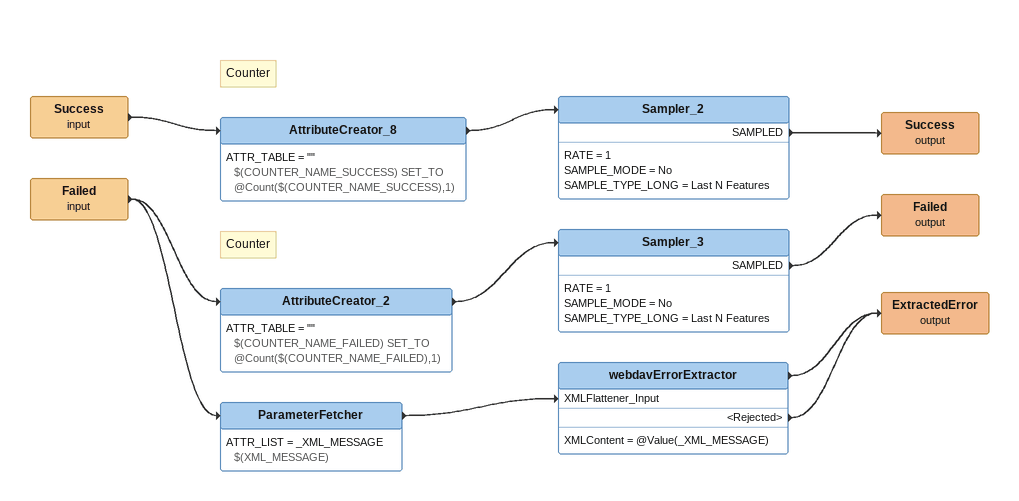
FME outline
Success (input)
    -> AttributeCreator_8
Note: Counter
AttributeCreator_8
    ATTR_TABLE = "" $(COUNTER_NAME_SUCCESS) SET_TO @Count($(COUNTER_NAME_SUCCESS),1)
    -> Sampler_2
Sampler_2
    RATE = 1
    SAMPLE_MODE = No
    SAMPLE_TYPE_LONG = Last N Features
    SAMPLED -> Success (output)
Success (output)
Failed (input)
    -> AttributeCreator_2
    -> ParameterFetcher
Note: Counter
AttributeCreator_2
    ATTR_TABLE = "" $(COUNTER_NAME_FAILED) SET_TO @Count($(COUNTER_NAME_FAILED),1)
    -> Sampler_3
Sampler_3
    RATE = 1
    SAMPLE_MODE = No
    SAMPLE_TYPE_LONG = Last N Features
    SAMPLED -> Failed (output)
Failed (output)
ParameterFetcher
    ATTR_LIST = _XML_MESSAGE $(XML_MESSAGE)
    -> webdavErrorExtractor [XMLFlattener_Input]
webdavErrorExtractor
    XMLContent = @Value(_XML_MESSAGE)
    -> ExtractedError (output)
    <Rejected> -> ExtractedError (output)
ExtractedError (output)
